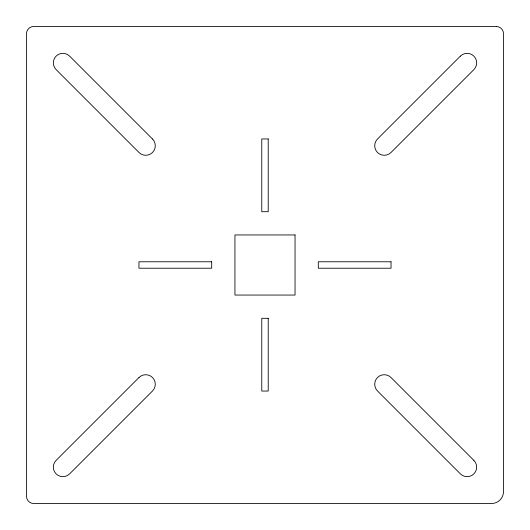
<?xml version="1.0" encoding="UTF-8"?>
<svg xmlns="http://www.w3.org/2000/svg" width="530" height="530" viewBox="0 0 530 530"><rect width="100%" height="100%" fill="white"/><g stroke="black" fill="none" stroke-linecap="round" stroke-linejoin="round"><path stroke-width="0.79" d="M139.006 377.506L56.127 460.384A9.54 9.54 0 0 0 56.127 473.873A9.54 9.54 0 0 0 69.622 473.873L152.501 390.994A9.54 9.54 0 0 0 152.501 377.506A9.54 9.54 0 0 0 139.006 377.506M460.384 56.127L377.506 139.006A9.54 9.54 0 0 0 377.506 152.494A9.54 9.54 0 0 0 391.001 152.494L473.88 69.615A9.54 9.54 0 0 0 473.88 56.127A9.54 9.54 0 0 0 460.384 56.127M496.345 26.5L33.655 26.5A7.155 7.155 0 0 0 26.5 33.655L26.5 496.345A7.155 7.155 0 0 0 33.655 503.5L491.575 503.5A11.925 11.925 0 0 0 503.5 491.575L503.5 33.655A7.155 7.155 0 0 0 496.345 26.5M268.213 138.953L261.774 138.953L261.774 211.695L268.213 211.695L268.213 138.953M295.044 234.949L234.942 234.949L234.942 295.051L295.044 295.051L295.044 234.949M211.689 261.78L138.946 261.78L138.946 268.22L211.689 268.22L211.689 261.78M391.041 261.78L318.298 261.78L318.298 268.22L391.041 268.22L391.041 261.78M268.213 318.305L261.774 318.305L261.774 391.047L268.213 391.047L268.213 318.305M152.501 139.006L69.622 56.127A9.54 9.54 0 0 0 56.127 56.127A9.54 9.54 0 0 0 56.127 69.615L139.006 152.494A9.54 9.54 0 0 0 152.501 152.494A9.54 9.54 0 0 0 152.501 139.006M473.88 460.384L391.001 377.506A9.54 9.54 0 0 0 377.506 377.506A9.54 9.54 0 0 0 377.506 390.994L460.384 473.873A9.54 9.54 0 0 0 473.88 473.873A9.54 9.54 0 0 0 473.88 460.384"/></g></svg>
